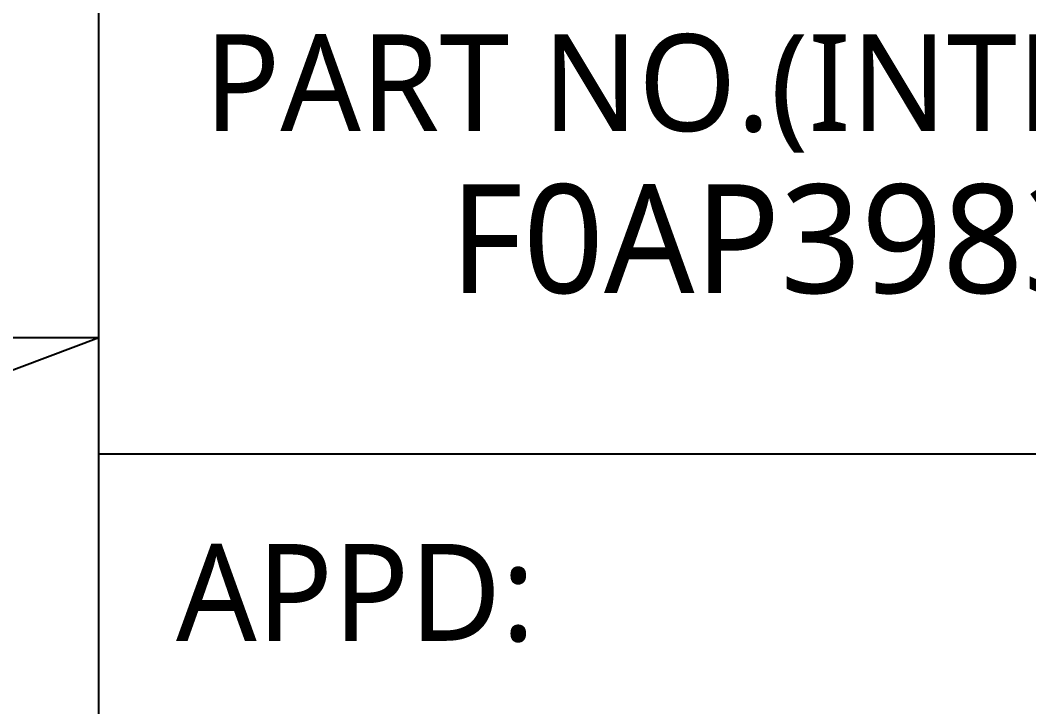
# Model space of a CAD drawing. Header units: millimetres. Extents: x 2296 to 3738, y 887 to 1467.
# Drawn here: x 3484.9 to 3536.9, y 929.6 to 964.9 of the extents above; entities that cross this region are included whole.
import ezdxf

# ---------------------------------------------------------------- set-up
doc = ezdxf.new("R2010")
doc.units = ezdxf.units.MM
doc.layers.add('07 標題及版別', color=140, linetype='Continuous')
doc.styles.add('CHINE', font='')
doc.styles.get("Standard").update_dxf_attribs({"font": 'txt', "bigfont": 'gbcbig.shx'})
doc.styles.get('CHINE').set_extended_font_data('微軟正黑體')

msp = doc.modelspace()

# ---------------------------------------------------------------- linework, layer by layer
for p, q in [((3488.99559, 902.57464), (3488.99559, 994.57464)), ((3342.99559, 948.57464), (3488.99559, 948.57464)), ((3438.99559, 929.86267), (3488.99559, 948.57464)), ((3712.99559, 942.57464), (3488.99559, 942.57464))]:
    msp.add_line(p, q)

# ---------------------------------------------------------------- texts
at = {"ltscale": 20, "char_height": 4.9868, "attachment_point": 1}
for s, insert, width in [('{\\fMicrosoft JhengHei|b0|i0|c136|p34;PART NO.(INTENDED USE)}', (3494.4179, 964.19844), 104.9644052), ('{\\fMicrosoft JhengHei|b0|i0|c136|p34;APPD:}', (3492.97961, 937.93863), 22.1458403)]:
    msp.add_mtext(s, dxfattribs=dict(at, insert=insert, width=width))

# ---------------------------------------------------------------- next in the draw order: texts
at = {"layer": '07 標題及版別', "lineweight": 9, "insert": (3507.05719, 956.46957), "char_height": 5.60285, "width": 78.1341628, "attachment_point": 1, "style": 'CHINE', "bg_fill": 2}
msp.add_mtext('\\pt74.705;{\\fMicrosoft JhengHei|b0|i0|c136|p34;\\C4;F0AP3983}', dxfattribs=at)

doc.saveas('drawing.dxf')
